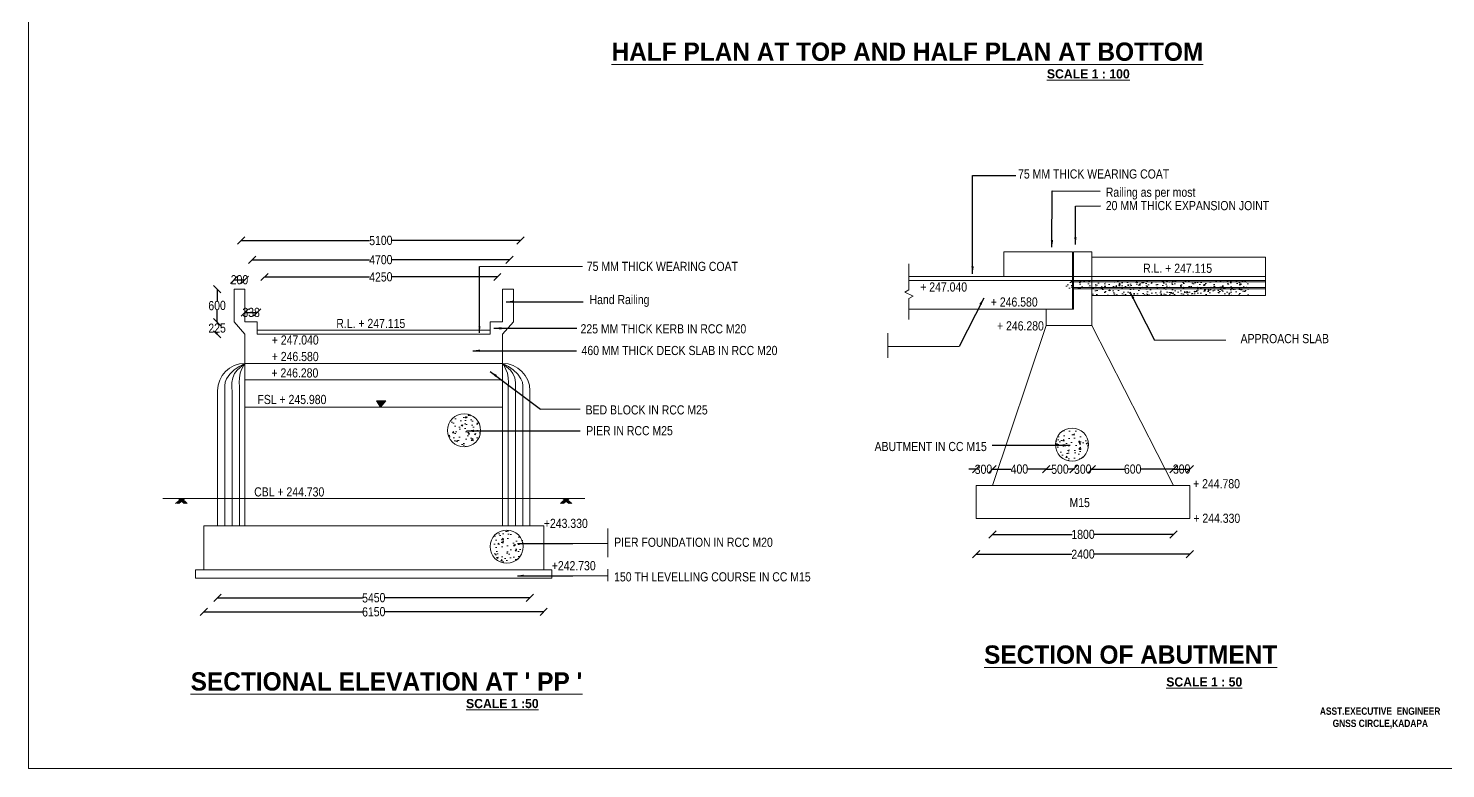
# Model space of a CAD drawing. Header units: millimetres. Extents: x 449716 to 511022, y -37103 to 8494.
# Drawn here: x 449716 to 488504, y -37103 to -16843 of the extents above; entities that cross this region are included whole.
import ezdxf
from ezdxf.enums import TextEntityAlignment as Align

# ---------------------------------------------------------------- set-up
doc = ezdxf.new("R2010")
doc.units = ezdxf.units.MM
doc.header["$LTSCALE"] = 300
doc.header["$MEASUREMENT"] = 0
doc.layers.add('DWG TEXT', color=3, linetype='Continuous', lineweight=25)
doc.layers.add('MAIN', color=7, linetype='Continuous')
doc.styles.add('ARIAL NARROW', font='ARIALN.TTF', dxfattribs={"height": 250})
doc.styles.add('CITYBLUEPR', font='cityb___.ttf')
doc.dimstyles.get("Standard").update_dxf_attribs({"dimtxt": 200, "dimasz": 200, "dimexe": 0.18, "dimexo": 0.0625, "dimgap": 0.09, "dimtad": 0, "dimdec": 0, "dimzin": 0, "dimdsep": 46, "dimtxsty": 'ARIAL NARROW', "dimcen": 0.0851, "dimdle": 0.1, "dimse1": 1, "dimse2": 1, "dimadec": 0, "dimazin": 0, "dimtfac": 1, "dimtdec": 0, "dimtofl": 0, "dimtmove": 0, "dimatfit": 3, "dimfxl": 1, "dimtolj": 1, "dimtzin": 0, "dimarcsym": 0})
doc.dimstyles.new('STANDARD$7', dxfattribs={"dimtxt": 2, "dimasz": 2, "dimexe": 1.25, "dimexo": 0.625, "dimtad": 1, "dimdec": 0, "dimlfac": 0.5, "dimdsep": 46, "dimtxsty": 'ARIAL NARROW', "dimcen": 2.5, "dimdle": 0.1, "dimse1": 1, "dimse2": 1, "dimadec": 0, "dimazin": 0, "dimtfac": 1, "dimtdec": 0, "dimtmove": 0, "dimatfit": 3, "dimfxl": 1, "dimtolj": 1, "dimtzin": 0, "dimarcsym": 0})

# ---------------------------------------------------------------- blocks, each defined once
blk = doc.blocks.new('_Oblique')
at = {"color": 0, "linetype": 'ByBlock', "lineweight": -2}
blk.add_line((-0.5, -0.5), (0.5, 0.5), dxfattribs=at)
blk = doc.blocks.new('*D48')
at = {"layer": 'Defpoints', "color": 0, "lineweight": 9, "transparency": 16777216}
for p in [(455344, -23980), (455644, -23724), (455644, -23980)]:
    blk.add_point(p, dxfattribs=at)
at = {"layer": 'MAIN', "color": 0, "lineweight": -2, "transparency": 16777216}
blk.add_line((455344, -23724), (455645, -23724), dxfattribs=at)
at = {"layer": 'MAIN', "color": 0, "lineweight": -2, "transparency": 16777216, "xscale": 200, "yscale": 200, "zscale": 200, "rotation": 180}
blk.add_blockref('_Oblique', (455344, -23724), dxfattribs=at)
at = {"layer": 'MAIN', "color": 0, "lineweight": -2, "transparency": 16777216, "xscale": 200, "yscale": 200, "zscale": 200}
blk.add_blockref('_Oblique', (455644, -23724), dxfattribs=at)
at = {"layer": 'MAIN', "color": 0, "lineweight": 9, "transparency": 16777216, "insert": (455494, -23724), "char_height": 250, "attachment_point": 5, "style": 'ARIAL NARROW'}
blk.add_mtext('\\A1;200', dxfattribs=at)
blk = doc.blocks.new('*D49')
at = {"layer": 'Defpoints', "color": 0, "lineweight": 9, "transparency": 16777216}
for p in [(455982, -24619), (455644, -24880), (455982, -24880)]:
    blk.add_point(p, dxfattribs=at)
at = {"layer": 'MAIN', "color": 0, "lineweight": -2, "transparency": 16777216}
blk.add_line((455644, -24619), (455982, -24619), dxfattribs=at)
at = {"layer": 'MAIN', "color": 0, "lineweight": -2, "transparency": 16777216, "xscale": 200, "yscale": 200, "zscale": 200, "rotation": 180}
blk.add_blockref('_Oblique', (455644, -24619), dxfattribs=at)
at = {"layer": 'MAIN', "color": 0, "lineweight": -2, "transparency": 16777216, "xscale": 200, "yscale": 200, "zscale": 200}
blk.add_blockref('_Oblique', (455982, -24619), dxfattribs=at)
at = {"layer": 'MAIN', "color": 0, "lineweight": 9, "transparency": 16777216, "insert": (455813, -24619), "char_height": 250, "attachment_point": 5, "style": 'ARIAL NARROW'}
blk.add_mtext('\\A1;338', dxfattribs=at)
blk = doc.blocks.new('*D50')
at = {"layer": 'Defpoints', "color": 0, "lineweight": 9, "transparency": 16777216}
for p in [(455344, -23980), (454881, -24880), (455344, -24880)]:
    blk.add_point(p, dxfattribs=at)
at = {"layer": 'MAIN', "color": 0, "lineweight": -2, "transparency": 16777216}
for p, q in [((454881, -23979), (454881, -24302)), ((454881, -24880), (454881, -24557))]:
    blk.add_line(p, q, dxfattribs=at)
at = {"layer": 'MAIN', "color": 0, "lineweight": -2, "transparency": 16777216, "xscale": 200, "yscale": 200, "zscale": 200}
for p, rotation in [((454881, -23980), 90), ((454881, -24880), 270)]:
    blk.add_blockref('_Oblique', p, dxfattribs=dict(at, rotation=rotation))
at = {"layer": 'MAIN', "color": 0, "lineweight": 9, "transparency": 16777216, "insert": (454881, -24430), "char_height": 250, "attachment_point": 5, "rotation": 1, "style": 'ARIAL NARROW'}
blk.add_mtext('\\A1;600', dxfattribs=at)
blk = doc.blocks.new('*D51')
at = {"layer": 'Defpoints', "color": 0, "lineweight": 9, "transparency": 16777216}
for p in [(455982, -24880), (454881, -25217), (455982, -25217)]:
    blk.add_point(p, dxfattribs=at)
at = {"layer": 'MAIN', "color": 0, "lineweight": -2, "transparency": 16777216}
for p, q in [((454881, -24879), (454881, -24921)), ((454881, -25217), (454881, -25176))]:
    blk.add_line(p, q, dxfattribs=at)
at = {"layer": 'MAIN', "color": 0, "lineweight": -2, "transparency": 16777216, "xscale": 200, "yscale": 200, "zscale": 200}
for p, rotation in [((454881, -24880), 90), ((454881, -25217), 270)]:
    blk.add_blockref('_Oblique', p, dxfattribs=dict(at, rotation=rotation))
at = {"layer": 'MAIN', "color": 0, "lineweight": 9, "transparency": 16777216, "insert": (454881, -25048), "char_height": 250, "attachment_point": 5, "rotation": 1, "style": 'ARIAL NARROW'}
blk.add_mtext('\\A1;225', dxfattribs=at)
blk = doc.blocks.new('*D36')
at = {"layer": 'Defpoints', "color": 0, "lineweight": 9, "transparency": 16777216}
for p in [(462551, -23648), (456176, -25879), (462551, -25879)]:
    blk.add_point(p, dxfattribs=at)
at = {"layer": 'MAIN', "color": 0, "lineweight": -2, "transparency": 16777216}
for p, q in [((456176, -23648), (459053, -23648)), ((462551, -23648), (459673, -23648))]:
    blk.add_line(p, q, dxfattribs=at)
at = {"layer": 'MAIN', "color": 0, "lineweight": -2, "transparency": 16777216, "xscale": 200, "yscale": 200, "zscale": 200, "rotation": 180}
blk.add_blockref('_Oblique', (456176, -23648), dxfattribs=at)
at = {"layer": 'MAIN', "color": 0, "lineweight": -2, "transparency": 16777216, "xscale": 200, "yscale": 200, "zscale": 200}
blk.add_blockref('_Oblique', (462551, -23648), dxfattribs=at)
at = {"layer": 'MAIN', "color": 0, "lineweight": 9, "transparency": 16777216, "insert": (459363, -23648), "char_height": 250, "attachment_point": 5, "rotation": 1, "style": 'ARIAL NARROW'}
blk.add_mtext('\\A1;4250', dxfattribs=at)
blk = doc.blocks.new('*D37')
at = {"layer": 'Defpoints', "color": 0, "lineweight": 9, "transparency": 16777216}
for p in [(462888, -23177), (455838, -25654), (462888, -25654)]:
    blk.add_point(p, dxfattribs=at)
at = {"layer": 'MAIN', "color": 0, "lineweight": -2, "transparency": 16777216}
for p, q in [((455838, -23177), (459053, -23177)), ((462888, -23177), (459673, -23177))]:
    blk.add_line(p, q, dxfattribs=at)
at = {"layer": 'MAIN', "color": 0, "lineweight": -2, "transparency": 16777216, "xscale": 200, "yscale": 200, "zscale": 200, "rotation": 180}
blk.add_blockref('_Oblique', (455838, -23177), dxfattribs=at)
at = {"layer": 'MAIN', "color": 0, "lineweight": -2, "transparency": 16777216, "xscale": 200, "yscale": 200, "zscale": 200}
blk.add_blockref('_Oblique', (462888, -23177), dxfattribs=at)
at = {"layer": 'MAIN', "color": 0, "lineweight": 9, "transparency": 16777216, "insert": (459363, -23177), "char_height": 250, "attachment_point": 5, "rotation": 1, "style": 'ARIAL NARROW'}
blk.add_mtext('\\A1;4700', dxfattribs=at)
blk = doc.blocks.new('*D38')
at = {"layer": 'Defpoints', "color": 0, "lineweight": 9, "transparency": 16777216}
for p in [(463188, -22648), (455538, -24754), (463188, -24754)]:
    blk.add_point(p, dxfattribs=at)
at = {"layer": 'MAIN', "color": 0, "lineweight": -2, "transparency": 16777216}
for p, q in [((455538, -22648), (459057, -22648)), ((463188, -22648), (459669, -22648))]:
    blk.add_line(p, q, dxfattribs=at)
at = {"layer": 'MAIN', "color": 0, "lineweight": -2, "transparency": 16777216, "xscale": 200, "yscale": 200, "zscale": 200, "rotation": 180}
blk.add_blockref('_Oblique', (455538, -22648), dxfattribs=at)
at = {"layer": 'MAIN', "color": 0, "lineweight": -2, "transparency": 16777216, "xscale": 200, "yscale": 200, "zscale": 200}
blk.add_blockref('_Oblique', (463188, -22648), dxfattribs=at)
at = {"layer": 'MAIN', "color": 0, "lineweight": 9, "transparency": 16777216, "insert": (459363, -22648), "char_height": 250, "attachment_point": 5, "rotation": 1, "style": 'ARIAL NARROW'}
blk.add_mtext('\\A1;5100', dxfattribs=at)
blk = doc.blocks.new('*D39')
at = {"layer": 'Defpoints', "color": 0, "lineweight": 9, "transparency": 16777216}
for p in [(454519, -31991), (463819, -31991), (463819, -32811)]:
    blk.add_point(p, dxfattribs=at)
at = {"layer": 'MAIN', "color": 0, "lineweight": -2, "transparency": 16777216}
for p, q in [((454519, -32811), (458863, -32811)), ((463820, -32811), (459476, -32811))]:
    blk.add_line(p, q, dxfattribs=at)
at = {"layer": 'MAIN', "color": 0, "lineweight": -2, "transparency": 16777216, "xscale": 200, "yscale": 200, "zscale": 200, "rotation": 180}
blk.add_blockref('_Oblique', (454519, -32811), dxfattribs=at)
at = {"layer": 'MAIN', "color": 0, "lineweight": -2, "transparency": 16777216, "xscale": 200, "yscale": 200, "zscale": 200}
blk.add_blockref('_Oblique', (463819, -32811), dxfattribs=at)
at = {"layer": 'MAIN', "color": 0, "lineweight": 9, "transparency": 16777216, "insert": (459169, -32811), "char_height": 250, "attachment_point": 5, "rotation": 1, "style": 'ARIAL NARROW'}
blk.add_mtext('\\A1;6150', dxfattribs=at)
blk = doc.blocks.new('*D40')
at = {"layer": 'Defpoints', "color": 0, "lineweight": 9, "transparency": 16777216}
for p in [(454894, -30746), (463444, -30746), (454894, -32428)]:
    blk.add_point(p, dxfattribs=at)
at = {"layer": 'MAIN', "color": 0, "lineweight": -2, "transparency": 16777216}
for p, q in [((454894, -32428), (458864, -32428)), ((463445, -32428), (459475, -32428))]:
    blk.add_line(p, q, dxfattribs=at)
at = {"layer": 'MAIN', "color": 0, "lineweight": -2, "transparency": 16777216, "xscale": 200, "yscale": 200, "zscale": 200, "rotation": 180}
blk.add_blockref('_Oblique', (454894, -32428), dxfattribs=at)
at = {"layer": 'MAIN', "color": 0, "lineweight": -2, "transparency": 16777216, "xscale": 200, "yscale": 200, "zscale": 200}
blk.add_blockref('_Oblique', (463444, -32428), dxfattribs=at)
at = {"layer": 'MAIN', "color": 0, "lineweight": 9, "transparency": 16777216, "insert": (459169, -32428), "char_height": 250, "attachment_point": 5, "rotation": 1, "style": 'ARIAL NARROW'}
blk.add_mtext('\\A1;5450', dxfattribs=at)
blk = doc.blocks.new('*D52')
at = {"layer": 'Defpoints', "color": 0, "lineweight": 9, "transparency": 16777216}
for p in [(475655, -30255), (481504, -30255), (481504, -31233)]:
    blk.add_point(p, dxfattribs=at)
at = {"layer": 'MAIN', "color": 0, "lineweight": -2, "transparency": 16777216}
for p, q in [((475655, -31233), (478272, -31233)), ((481504, -31233), (478887, -31233))]:
    blk.add_line(p, q, dxfattribs=at)
at = {"layer": 'MAIN', "color": 0, "lineweight": -2, "transparency": 16777216, "xscale": 200, "yscale": 200, "zscale": 200, "rotation": 180}
blk.add_blockref('_Oblique', (475655, -31233), dxfattribs=at)
at = {"layer": 'MAIN', "color": 0, "lineweight": -2, "transparency": 16777216, "xscale": 200, "yscale": 200, "zscale": 200}
blk.add_blockref('_Oblique', (481504, -31233), dxfattribs=at)
at = {"layer": 'MAIN', "color": 0, "lineweight": 9, "transparency": 16777216, "insert": (478580, -31233), "char_height": 250, "attachment_point": 5, "rotation": 1, "style": 'ARIAL NARROW'}
blk.add_mtext('\\A1;2400', dxfattribs=at)
blk = doc.blocks.new('*D53')
at = {"layer": 'Defpoints', "color": 0, "lineweight": 9, "transparency": 16777216}
for p in [(476105, -29355), (481054, -29355), (481054, -30694)]:
    blk.add_point(p, dxfattribs=at)
at = {"layer": 'MAIN', "color": 0, "lineweight": -2, "transparency": 16777216}
for p, q in [((476105, -30694), (478283, -30694)), ((481054, -30694), (478876, -30694))]:
    blk.add_line(p, q, dxfattribs=at)
at = {"layer": 'MAIN', "color": 0, "lineweight": -2, "transparency": 16777216, "xscale": 200, "yscale": 200, "zscale": 200, "rotation": 180}
blk.add_blockref('_Oblique', (476105, -30694), dxfattribs=at)
at = {"layer": 'MAIN', "color": 0, "lineweight": -2, "transparency": 16777216, "xscale": 200, "yscale": 200, "zscale": 200}
blk.add_blockref('_Oblique', (481054, -30694), dxfattribs=at)
at = {"layer": 'MAIN', "color": 0, "lineweight": 9, "transparency": 16777216, "insert": (478580, -30694), "char_height": 250, "attachment_point": 5, "rotation": 1, "style": 'ARIAL NARROW'}
blk.add_mtext('\\A1;1800', dxfattribs=at)
blk = doc.blocks.new('*D54')
at = {"layer": 'Defpoints', "color": 0, "lineweight": 9, "transparency": 16777216}
for p in [(476105, -28911), (475655, -29355), (476105, -29355)]:
    blk.add_point(p, dxfattribs=at)
at = {"layer": 'MAIN', "color": 0, "lineweight": -2, "transparency": 16777216}
for p, q in [((475655, -28911), (475455, -28911)), ((476105, -28911), (476305, -28911))]:
    blk.add_line(p, q, dxfattribs=at)
at = {"layer": 'MAIN', "color": 0, "lineweight": -2, "transparency": 16777216, "xscale": 200, "yscale": 200, "zscale": 200}
blk.add_blockref('_Oblique', (475655, -28911), dxfattribs=at)
at = {"layer": 'MAIN', "color": 0, "lineweight": -2, "transparency": 16777216, "xscale": 200, "yscale": 200, "zscale": 200, "rotation": 180}
blk.add_blockref('_Oblique', (476105, -28911), dxfattribs=at)
at = {"layer": 'MAIN', "color": 0, "lineweight": 9, "transparency": 16777216, "insert": (475855, -28911), "char_height": 250, "attachment_point": 5, "rotation": 1, "style": 'ARIAL NARROW'}
blk.add_mtext('\\A1;300', dxfattribs=at)
blk = doc.blocks.new('*D55')
at = {"layer": 'Defpoints', "color": 0, "lineweight": 9, "transparency": 16777216}
for p in [(477574, -24976), (477574, -28906), (476105, -29355)]:
    blk.add_point(p, dxfattribs=at)
at = {"layer": 'MAIN', "color": 0, "lineweight": -2, "transparency": 16777216}
for p, q in [((476105, -28906), (476609, -28906)), ((477574, -28906), (477070, -28906))]:
    blk.add_line(p, q, dxfattribs=at)
at = {"layer": 'MAIN', "color": 0, "lineweight": -2, "transparency": 16777216, "xscale": 200, "yscale": 200, "zscale": 200, "rotation": 180}
blk.add_blockref('_Oblique', (476105, -28906), dxfattribs=at)
at = {"layer": 'MAIN', "color": 0, "lineweight": -2, "transparency": 16777216, "xscale": 200, "yscale": 200, "zscale": 200}
blk.add_blockref('_Oblique', (477574, -28906), dxfattribs=at)
at = {"layer": 'MAIN', "color": 0, "lineweight": 9, "transparency": 16777216, "insert": (476839, -28906), "char_height": 250, "attachment_point": 5, "rotation": 1, "style": 'ARIAL NARROW'}
blk.add_mtext('\\A1;400', dxfattribs=at)
blk = doc.blocks.new('*D56')
at = {"layer": 'Defpoints', "color": 0, "lineweight": 9, "transparency": 16777216}
for p in [(478323, -24526), (477574, -24976), (478323, -28909)]:
    blk.add_point(p, dxfattribs=at)
at = {"layer": 'MAIN', "color": 0, "lineweight": -2, "transparency": 16777216}
for p, q in [((477574, -28909), (477722, -28909)), ((478323, -28909), (478175, -28909))]:
    blk.add_line(p, q, dxfattribs=at)
at = {"layer": 'MAIN', "color": 0, "lineweight": -2, "transparency": 16777216, "xscale": 200, "yscale": 200, "zscale": 200, "rotation": 180}
blk.add_blockref('_Oblique', (477574, -28909), dxfattribs=at)
at = {"layer": 'MAIN', "color": 0, "lineweight": -2, "transparency": 16777216, "xscale": 200, "yscale": 200, "zscale": 200}
blk.add_blockref('_Oblique', (478323, -28909), dxfattribs=at)
at = {"layer": 'MAIN', "color": 0, "lineweight": 9, "transparency": 16777216, "insert": (477948, -28909), "char_height": 250, "attachment_point": 5, "rotation": 1, "style": 'ARIAL NARROW'}
blk.add_mtext('\\A1;500', dxfattribs=at)
blk = doc.blocks.new('*D57')
at = {"layer": 'Defpoints', "color": 0, "lineweight": 9, "transparency": 16777216}
for p in [(478323, -24526), (478824, -24976), (478824, -28909)]:
    blk.add_point(p, dxfattribs=at)
at = {"layer": 'MAIN', "color": 0, "lineweight": -2, "transparency": 16777216}
for p, q in [((478323, -28909), (478347, -28909)), ((478824, -28909), (478800, -28909))]:
    blk.add_line(p, q, dxfattribs=at)
at = {"layer": 'MAIN', "color": 0, "lineweight": -2, "transparency": 16777216, "xscale": 200, "yscale": 200, "zscale": 200, "rotation": 180}
blk.add_blockref('_Oblique', (478323, -28909), dxfattribs=at)
at = {"layer": 'MAIN', "color": 0, "lineweight": -2, "transparency": 16777216, "xscale": 200, "yscale": 200, "zscale": 200}
blk.add_blockref('_Oblique', (478824, -28909), dxfattribs=at)
at = {"layer": 'MAIN', "color": 0, "lineweight": 9, "transparency": 16777216, "insert": (478573, -28909), "char_height": 250, "attachment_point": 5, "rotation": 1, "style": 'ARIAL NARROW'}
blk.add_mtext('\\A1;300', dxfattribs=at)
blk = doc.blocks.new('*D58')
at = {"layer": 'Defpoints', "color": 0, "lineweight": 9, "transparency": 16777216}
for p in [(478823, -24976), (481054, -28906), (481054, -29355)]:
    blk.add_point(p, dxfattribs=at)
at = {"layer": 'MAIN', "color": 0, "lineweight": -2, "transparency": 16777216}
for p, q in [((478823, -28906), (479712, -28906)), ((481054, -28906), (480166, -28906))]:
    blk.add_line(p, q, dxfattribs=at)
at = {"layer": 'MAIN', "color": 0, "lineweight": -2, "transparency": 16777216, "xscale": 200, "yscale": 200, "zscale": 200, "rotation": 180}
blk.add_blockref('_Oblique', (478823, -28906), dxfattribs=at)
at = {"layer": 'MAIN', "color": 0, "lineweight": -2, "transparency": 16777216, "xscale": 200, "yscale": 200, "zscale": 200}
blk.add_blockref('_Oblique', (481054, -28906), dxfattribs=at)
at = {"layer": 'MAIN', "color": 0, "lineweight": 9, "transparency": 16777216, "insert": (479939, -28906), "char_height": 250, "attachment_point": 5, "rotation": 1, "style": 'ARIAL NARROW'}
blk.add_mtext('\\A1;600', dxfattribs=at)
blk = doc.blocks.new('*D59')
at = {"layer": 'Defpoints', "color": 0, "lineweight": 9, "transparency": 16777216}
for p in [(481504, -28905), (481054, -29355), (481504, -29355)]:
    blk.add_point(p, dxfattribs=at)
at = {"layer": 'MAIN', "color": 0, "lineweight": -2, "transparency": 16777216}
blk.add_line((481054, -28905), (481504, -28905), dxfattribs=at)
at = {"layer": 'MAIN', "color": 0, "lineweight": -2, "transparency": 16777216, "xscale": 200, "yscale": 200, "zscale": 200, "rotation": 180}
blk.add_blockref('_Oblique', (481054, -28905), dxfattribs=at)
at = {"layer": 'MAIN', "color": 0, "lineweight": -2, "transparency": 16777216, "xscale": 200, "yscale": 200, "zscale": 200}
blk.add_blockref('_Oblique', (481504, -28905), dxfattribs=at)
at = {"layer": 'MAIN', "color": 0, "lineweight": 9, "transparency": 16777216, "insert": (481279, -28905), "char_height": 250, "attachment_point": 5, "rotation": 1, "style": 'ARIAL NARROW'}
blk.add_mtext('\\A1;300', dxfattribs=at)

msp = doc.modelspace()

# ---------------------------------------------------------------- hatches: boundary and pattern name
at = {"layer": 'MAIN', "lineweight": 9}
h = msp.add_hatch(dxfattribs=at)
h.set_pattern_fill('AR-CONC', color=0, scale=45, style=0)
h.set_pattern_definition([(130, (1340300.89, 4781.1), (-322.76708, -28.23846), [33.75, -371.25]), (185, (1340300.9, 4781.1), (62.4381, 338.48646), [27, -297]), (79.5486, (1340274, 4778.76), (-260.32922, 310.24779), [28.68309, -315.51395]), (133.8158, (1340300.9, 4871.1), (-480.25847, -74.48356), [50.625, -556.875]), (83.3644, (1340260.86, 4864.9), (-420.59822, 438.35304), [43.02463, -473.27085]), (188.8158, (1340300.9, 4871.1), (-420.59788, 438.35337), [40.5, -445.5]), (159, (1340255.89, 4848.6), (-268.60817, -181.1785), [33.75, -371.25]), (214, (1340255.9, 4848.6), (-109.4919, 326.31752), [27, -297]), (108.5486, (1340233.5, 4833.5), (-378.10018, 145.13872), [28.68309, -315.51395]), (142.5, (1340300.89, 4781.11), (-5.471935, 149.802234), [0, -293.4, 0, -301.5, 0, -298.125]), (172.5, (1340300.89, 4781.11), (-118.381292, 177.48527), [0, -171.9, 0, -286.65, 0, -113.625]), (212.5, (1340401.24, 4781.11), (-240.220096, -10.149692), [0, -112.5, 0, -351, 0, -465.75]), (222.5, (1340446.24, 4781.1), (-262.433776, 45.04724), [0, -146.25, 0, -233.1, 0, -330.75])])
h.paths.add_polyline_path([(478073.1, -23746.3), (483173.1, -23746.3), (483173.1, -24158.8), (478823.1, -24158.8), (478823.1, -23971.3), (478073.1, -23971.3)])
msp.add_hatch(color=0, dxfattribs=at).paths.add_polyline_path([(459355.8, -27212), (459241.5, -27034), (459495.8, -27034)])
h = msp.add_hatch(dxfattribs=at)
h.set_pattern_fill('AR-CONC', color=0, scale=60, style=0)
h.set_pattern_definition([(50, (-638357.13, -181248.1), (430.35611, -37.65128), [45, -495]), (355, (-638357.13, -181248.1), (-83.2508, 451.31528), [36, -396]), (100.4514, (-638321.27, -181251.23), (347.10563, 413.66373), [38.24411, -420.68527]), (46.1842, (-638357.13, -181128.1), (640.34463, -99.3114), [67.5, -742.5]), (96.6356, (-638303.77, -181136.4), (560.79762, 584.47072), [57.36617, -631.0278]), (351.1842, (-638357.1, -181128.1), (560.79717, 584.47116), [54, -594]), (21, (-638297.13, -181158.1), (358.14423, -241.57133), [45, -495]), (326, (-638297.13, -181158.1), (145.9892, 435.09003), [36, -396]), (71.4514, (-638267.3, -181178.23), (504.13358, 193.5183), [38.24411, -420.68527]), (37.5, (-638357.13, -181248.1), (7.295913, 199.736312), [0, -391.2, 0, -402, 0, -397.5]), (7.5, (-638357.13, -181248.1), (157.841722, 236.647027), [0, -229.2, 0, -382.2, 0, -151.5]), (327.5, (-638490.93, -181248.1), (320.293462, -13.532923), [0, -150, 0, -468, 0, -621]), (317.5, (-638550.93, -181248.1), (349.9117, 60.06299), [0, -195, 0, -310.8, 0, -441])])
h.paths.add_polyline_path([(461200.6, -27840.9, 1), (462107.7, -27840.9, 1)])
h = msp.add_hatch(dxfattribs=at)
h.set_pattern_fill('AR-CONC', color=0, scale=60, style=0)
h.set_pattern_definition([(50, (-648783.53, -181315.8), (430.35611, -37.65128), [45, -495]), (355, (-648783.53, -181315.8), (-83.2508, 451.31528), [36, -396]), (100.4514, (-648747.67, -181318.94), (347.10563, 413.66373), [38.24411, -420.68527]), (46.1842, (-648783.53, -181195.8), (640.34463, -99.3114), [67.5, -742.5]), (96.6356, (-648730.17, -181204.1), (560.79762, 584.47072), [57.36617, -631.0278]), (351.1842, (-648783.5, -181195.8), (560.79717, 584.47116), [54, -594]), (21, (-648723.53, -181225.8), (358.14423, -241.57133), [45, -495]), (326, (-648723.53, -181225.8), (145.9892, 435.09003), [36, -396]), (71.4514, (-648693.7, -181245.94), (504.13358, 193.5183), [38.24411, -420.68527]), (37.5, (-648783.53, -181315.8), (7.295913, 199.736312), [0, -391.2, 0, -402, 0, -397.5]), (7.5, (-648783.53, -181315.8), (157.841722, 236.647027), [0, -229.2, 0, -382.2, 0, -151.5]), (327.5, (-648917.33, -181315.8), (320.293462, -13.532923), [0, -150, 0, -468, 0, -621]), (317.5, (-648977.33, -181315.8), (349.9117, 60.06299), [0, -195, 0, -310.8, 0, -441])])
h.paths.add_polyline_path([(477832.7, -28235.5, 1), (478739.9, -28235.5, 1)])
h = msp.add_hatch(dxfattribs=at)
h.set_pattern_fill('AR-CONC', color=0, scale=60, style=0)
h.set_pattern_definition([(50, (-639604.87, -182306.88), (430.35611, -37.65128), [45, -495]), (355, (-639604.87, -182306.9), (-83.2508, 451.31528), [36, -396]), (100.4514, (-639569, -182310), (347.10563, 413.66373), [38.24411, -420.68527]), (46.1842, (-639604.9, -182186.9), (640.34463, -99.3114), [67.5, -742.5]), (96.6356, (-639551.5, -182195.16), (560.79762, 584.47072), [57.36617, -631.0278]), (351.1842, (-639604.9, -182186.9), (560.79717, 584.47116), [54, -594]), (21, (-639544.87, -182216.88), (358.14423, -241.57133), [45, -495]), (326, (-639544.87, -182216.9), (145.9892, 435.09003), [36, -396]), (71.4514, (-639515.03, -182237), (504.13358, 193.5183), [38.24411, -420.68527]), (37.5, (-639604.87, -182306.88), (7.295913, 199.736312), [0, -391.2, 0, -402, 0, -397.5]), (7.5, (-639604.87, -182306.88), (157.841722, 236.647027), [0, -229.2, 0, -382.2, 0, -151.5]), (327.5, (-639738.67, -182306.88), (320.293462, -13.532923), [0, -150, 0, -468, 0, -621]), (317.5, (-639798.67, -182306.88), (349.9117, 60.06299), [0, -195, 0, -310.8, 0, -441])])
h.paths.add_polyline_path([(462367.9, -31023.6, 1), (463275.1, -31023.6, 1)])

# ---------------------------------------------------------------- linework, layer by layer
at = {"layer": 'MAIN', "color": 0, "lineweight": 9}
for p, q in [((449716, 8493.5), (449716, -37103)), ((478323.1, -23633.8), (478323.1, -22958.8)), ((478323.1, -22958.8), (478823.1, -22958.8)), ((478823.1, -23633.8), (478823.1, -22958.8)), ((478823.1, -23633.8), (478823.1, -23108.8)), ((478823.1, -23108.8), (483573.1, -23108.8)), ((478823.7, -23108.8), (483573.1, -23108.8)), ((483573.1, -23108.8), (483573.1, -24158.8)), ((462066.9, -23360.1), (464879.9, -23360.1)), ((473815.6, -24002.1), (473815.6, -23285)), ((473823.1, -23633.8), (474573.1, -23633.8)), ((478323.1, -23633.8), (474573.1, -23633.8)), ((478293.1, -24526.3), (478293.1, -23633.8)), ((478323.1, -24526.3), (478323.1, -23633.8)), ((478323.1, -23633.8), (483573.1, -23633.8)), ((478823.1, -24976.3), (478823.1, -23633.8)), ((478823.1, -24976.3), (478823.1, -23633.8)), ((455644.5, -23979.5), (455344.5, -23979.5)), ((455344.5, -23979.5), (455344.5, -24879.5)), ((455644.5, -24879.5), (455644.5, -23979.5)), ((462694.5, -23979.5), (462994.5, -23979.5)), ((462694.5, -24879.5), (462694.5, -23979.5)), ((462994.5, -23979.5), (462994.5, -24879.5)), ((473701.8, -24060.1), (473815.6, -24002.1)), ((473823.1, -23746.3), (474573.1, -23746.3)), ((478323.1, -23746.3), (474573.1, -23746.3)), ((478323.1, -23746.3), (483573.1, -23746.3)), ((478323.1, -23783.8), (483573.1, -23783.8)), ((478323.1, -23933.8), (483573.1, -23933.8)), ((478323.1, -23971.3), (483573.1, -23971.3)), ((473929.4, -24176), (473701.8, -24060.1)), ((473929.4, -24176.2), (473815.6, -24234.1)), ((473815.6, -24234.1), (473815.6, -24812.6)), ((478823.1, -24158.8), (483423.1, -24158.8)), ((477573.1, -24526.3), (473823.1, -24526.3)), ((477573.1, -24976.3), (477573.1, -24526.3)), ((478323.1, -24526.3), (477573.1, -24526.3)), ((455644.5, -25217), (455344.5, -24879.5)), ((455982, -24879.5), (455644.5, -24879.5)), ((455982, -25217), (455982, -24879.5)), ((455982, -25104.5), (462357, -25104.5)), ((462357, -24879.5), (462694.5, -24879.5)), ((462357, -25217), (462357, -24879.5)), ((462694.5, -25217), (462994.5, -24879.5)), ((473239.4, -25864.5), (473239.4, -25184)), ((476105.2, -29355.3), (477573.7, -24976.3)), ((478823.1, -24976.3), (477573.1, -24976.3)), ((481054.2, -29355.3), (478823.7, -24976.3)), ((455644.5, -26012), (455644.5, -25217)), ((455982, -25217), (462357, -25217)), ((462694.5, -26012), (462694.5, -25217)), ((475191.4, -25553), (473239.4, -25553)), ((480535.1, -25380.1), (482487.1, -25380.1)), ((455982, -26012), (455644.5, -26012)), ((455644.5, -30462), (455644.5, -26012)), ((455644.5, -26012), (462694.5, -26012)), ((455982, -26012), (462357, -26012)), ((462357, -26012), (462694.5, -26012)), ((462694.5, -30462), (462694.5, -26012)), ((454894.5, -30462), (454894.5, -26762)), ((455094.5, -30462), (455094.5, -26762)), ((455294.5, -30462), (455294.5, -26762)), ((455494.5, -30462), (455494.5, -26762)), ((455982, -26462), (455644.5, -26462)), ((455644.5, -26462), (462694.5, -26462)), ((455982, -26462), (462357, -26462)), ((462357, -26462), (462694.5, -26462)), ((462844.5, -30462), (462844.5, -26762)), ((463044.5, -30462), (463044.5, -26762)), ((463244.5, -30462), (463244.5, -26762)), ((463444.5, -30462), (463444.5, -26762)), ((463444.5, -30462), (463444.5, -26762)), ((459241.5, -27034), (459495.8, -27034)), ((459355.8, -27212), (459241.5, -27034)), ((459495.8, -27034), (459355.8, -27212)), ((455644.5, -27212), (462694.5, -27212)), ((463730, -27266.8), (464818, -27266.8)), ((476105.2, -29355.3), (475655.2, -29355.3)), ((475655.2, -29355.3), (475655.2, -30255.3)), ((476105.2, -29355.3), (481054.2, -29355.3)), ((481504.2, -29355.3), (481054.2, -29355.3)), ((481504.2, -29355.3), (481054.2, -29355.3)), ((481504.2, -30255.3), (481504.2, -29355.3)), ((455644.5, -29712), (453394.5, -29712)), ((453912.6, -29712), (453747.3, -29844.1)), ((453941.5, -29712), (453776.3, -29844.1)), ((453941.5, -29712), (453776.3, -29844.1)), ((453970.5, -29712), (453805.3, -29844.1)), ((453970.5, -29712), (453805.3, -29844.1)), ((453823.9, -29711.8), (453978.3, -29848.6)), ((453999.5, -29712), (453834.2, -29844.1)), ((453854.6, -29713.5), (454005.4, -29847.1)), ((453881.7, -29712), (454035.9, -29848.6)), ((453912.6, -29712), (454063.3, -29845.6)), ((455644.5, -29712), (462694.5, -29712)), ((462694.5, -29712), (464944.5, -29712)), ((464426.4, -29712), (464275.6, -29845.6)), ((464457.3, -29712), (464303.1, -29848.6)), ((464484.4, -29713.5), (464333.6, -29847.1)), ((464339.5, -29712), (464504.8, -29844.1)), ((464515.1, -29711.8), (464360.6, -29848.6)), ((464368.5, -29712), (464533.7, -29844.1)), ((464368.5, -29712), (464533.7, -29844.1)), ((464397.4, -29712), (464562.7, -29844.1)), ((464397.4, -29712), (464562.7, -29844.1)), ((464426.4, -29712), (464591.7, -29844.1)), ((455644.5, -30462), (454519.5, -30462)), ((455644.5, -30462), (454519.5, -30462)), ((454894.5, -30462), (454519.5, -30462)), ((454519.5, -30462), (454519.5, -31662)), ((455271.9, -30462), (454821.9, -30462)), ((455644.5, -30462), (463067.1, -30462)), ((463067.1, -30462), (463817.1, -30462)), ((463067.1, -30462), (463517.1, -30462)), ((463067.1, -30462), (463517.1, -30462)), ((463444.5, -30462), (463819.5, -30462)), ((463819.5, -30462), (463819.5, -31662)), ((465579, -31316.3), (465579, -30529.8)), ((475655.2, -30255.3), (481504.2, -30255.3)), ((475655.2, -30255.3), (481504.2, -30255.3)), ((464620.6, -30943.5), (465579, -30943.5)), ((454294.5, -31662), (454294.5, -31887)), ((454519.5, -31662), (454294.5, -31662)), ((454294.5, -31662), (454294.5, -31887)), ((454519.5, -31662), (463819.5, -31662)), ((463819.5, -31662), (464044.5, -31662)), ((464044.5, -31662), (464044.5, -31887)), ((465579, -31973.9), (465579, -31643.5)), ((454294.5, -31887), (464044.5, -31887)), ((464620.6, -31823), (465579, -31823)), ((449716, -37103), (511022, -37103))]:
    msp.add_line(p, q, dxfattribs=at)
msp.add_lwpolyline([(478293.1, -22958.8), (476415.5, -22958.8), (476415.5, -23633.8), (478293.1, -23633.8)], close=True, dxfattribs=at)
at = {"layer": 'MAIN', "color": 0, "lineweight": 9, "const_width": 9.37, "flags": 128}
for points in [[(478724.6, -23794.3, 1), (478734, -23794.3, 1)], [(478724.6, -23923, 1), (478734, -23923, 1)], [(478808.6, -23794.3, 1), (478817.9, -23794.3, 1)], [(478808.6, -23923, 1), (478817.9, -23923, 1)], [(479183.6, -23794.3, 1), (479192.9, -23794.3, 1)], [(479183.6, -23923, 1), (479192.9, -23923, 1)], [(479433.5, -23794.3, 1), (479442.9, -23794.3, 1)], [(479433.5, -23923, 1), (479442.9, -23923, 1)], [(479808.5, -23794.3, 1), (479817.9, -23794.3, 1)], [(479808.5, -23923, 1), (479817.9, -23923, 1)], [(480200.5, -23794.3, 1), (480209.8, -23794.3, 1)], [(480200.5, -23923, 1), (480209.8, -23923, 1)], [(480575.5, -23794.3, 1), (480584.8, -23794.3, 1)], [(480575.5, -23923, 1), (480584.8, -23923, 1)], [(480944.1, -23794.3, 1), (480953.4, -23794.3, 1)], [(480944.1, -23923, 1), (480953.4, -23923, 1)], [(481319.1, -23794.3, 1), (481328.4, -23794.3, 1)], [(481319.1, -23923, 1), (481328.4, -23923, 1)], [(481702.8, -23794.3, 1), (481712.2, -23794.3, 1)], [(481702.8, -23923, 1), (481712.2, -23923, 1)], [(482077.8, -23794.3, 1), (482087.2, -23794.3, 1)], [(482077.8, -23923, 1), (482087.2, -23923, 1)], [(482428.9, -23794.3, 1), (482438.3, -23794.3, 1)], [(482428.9, -23923, 1), (482438.3, -23923, 1)], [(483053.9, -23794.3, 1), (483063.3, -23794.3, 1)], [(483053.9, -23923, 1), (483063.3, -23923, 1)]]:
    msp.add_lwpolyline(points, format="xyb", close=True, dxfattribs=at)
at = {"layer": 'MAIN', "color": 0, "lineweight": 9}
for points in [[(483573.1, -24158.8), (478823.1, -24158.8)], [(455644.5, -26012), (455482.6, -26101.4), (455352.4, -26189.7), (455226.7, -26305.9), (455143, -26431.4), (455101.1, -26529), (455091.8, -26622), (455091.8, -26762)], [(455644.5, -26012), (455428.1, -26193.3), (455360.3, -26290.2), (455311.8, -26403.2), (455289.2, -26535.5), (455289.2, -26687.3), (455294.5, -26762)], [(455494.5, -26762), (455490.4, -26644.4), (455486.6, -26533.4), (455493.3, -26407.8), (455510.4, -26276.8), (455552, -26178.7), (455592.9, -26096.3), (455613, -26058), (455644.5, -26012)], [(462694.5, -26012), (462856.4, -26101.4), (462986.6, -26189.7), (463112.2, -26305.9), (463196, -26431.4), (463237.8, -26529), (463247.1, -26622), (463247.1, -26762)], [(462694.5, -26012), (462910.9, -26193.3), (462978.7, -26290.2), (463027.2, -26403.2), (463049.8, -26535.5), (463049.8, -26687.3), (463044.5, -26762)], [(462844.5, -26762), (462848.5, -26644.4), (462852.3, -26533.4), (462845.7, -26407.8), (462828.6, -26276.8), (462786.9, -26178.7), (462746.1, -26096.3), (462726, -26058), (462694.5, -26012)]]:
    msp.add_lwpolyline(points, dxfattribs=at)
for centre in [(461640.5, -27844.6), (478278.9, -28235.3), (462807.8, -31027.3)]:
    msp.add_circle(centre, 453.6, dxfattribs=at)
for centre, start, end in [((455644.5, -26762), 90, 180), ((462694.5, -26762), 0, 90)]:
    msp.add_arc(centre, 750, start, end, dxfattribs=at)

# ---------------------------------------------------------------- texts
at = {"color": 0, "linetype": 'ByBlock', "lineweight": 9, "insert": (478210, -29694.5), "char_height": 250, "width": 511.5, "attachment_point": 1, "style": 'ARIAL NARROW'}
msp.add_mtext('M15', dxfattribs=at)
at = {"layer": 'DWG TEXT', "color": 0, "linetype": 'ByBlock', "insert": (482825.4, -35095.5), "char_height": 200, "width": 7769.705, "attachment_point": 1}
msp.add_mtext('\\pi3884.85232;{\\fArial Narrow|b1|i0|c0|p34;\\P\\pi2237.03513;ASST.EXECUTIVE  ENGINEER\\P\\pi2586.353;GNSS CIRCLE,KADAPA}', dxfattribs=at)
at = {"layer": 'MAIN', "color": 0, "lineweight": 9, "style": 'CITYBLUEPR'}
for s, height, p in [('%%uHALF PLAN AT TOP AND HALF PLAN AT BOTTOM', 500, (473773.6, -17731.5)), ('%%uSCALE 1 : 100', 250, (478724.6, -18213.5)), ('%%USECTION OF ABUTMENT', 500, (479884, -34230.5)), ("%%uSECTIONAL ELEVATION AT ' PP '", 500, (459517.8, -34965.2)), ('%%USCALE 1 : 50', 250, (481897.8, -34853.9)), ('%%USCALE 1 :50', 250, (462688.2, -35446.2))]:
    msp.add_text(s, height=height, dxfattribs=at).set_placement(p, align=Align.CENTER)
at = {"layer": 'MAIN', "color": 0, "lineweight": 9, "style": 'ARIAL NARROW'}
for s, p in [('75 MM THICK WEARING COAT', (476802, -20952.7)), ('Railing as per most', (479203.9, -21452.3)), ('75 MM THICK WEARING COAT', (464999.7, -23483)), ('R.L. + 247.115', (480225, -23534)), ('+ 247.040', (474125.7, -24045.6)), ('+ 246.580', (476056.5, -24457.8)), ('R.L. + 247.115', (458144.4, -25043.8)), ('+ 246.280', (476226.3, -25110.1)), ('+ 247.040', (456379.2, -25495.6)), ('+ 246.580', (456378.1, -25948.9)), ('+ 246.280', (456369.7, -26397.7)), ('FSL + 245.980', (455985.9, -27125.1)), ('CBL + 244.730', (455896.6, -29653.2)), ('+ 244.780', (481592.7, -29430.8)), ('+ 244.330', (481600.1, -30374.8)), ('+243.330', (463824, -30515.6)), ('+242.730', (464040.6, -31674))]:
    msp.add_text(s, height=250, dxfattribs=at).set_placement(p)
at = {"layer": 'MAIN', "color": 0, "lineweight": 9, "char_height": 250, "attachment_point": 4, "style": 'ARIAL NARROW'}
for s, insert in [('20 MM THICK EXPANSION JOINT', (479202.9, -21695.4)), ('Hand Railing', (465075, -24303.2)), ('225 MM THICK KERB IN RCC M20', (464828.5, -25068.1)), ('APPROACH SLAB', (482892.6, -25335.8)), ('460 MM THICK DECK SLAB IN RCC M20', (464855.5, -25661.1)), ('BED BLOCK IN RCC M25', (464966.4, -27285.9)), ('PIER IN RCC M25', (464983, -27854.9)), ('ABUTMENT IN CC M15', (472875.3, -28288.5)), ('PIER FOUNDATION IN RCC M20', (465747.3, -30909.2)), (' \\P150 TH LEVELLING COURSE IN CC M15', (465747.3, -31646.7))]:
    msp.add_mtext(s, dxfattribs=dict(at, insert=insert))

# ---------------------------------------------------------------- dimensions: what is measured, and where the dimension line sits
at = {"layer": 'MAIN', "color": 0, "lineweight": 9}
for base, p1, p2, text, picture, middle in [((463188.2, -22647.7), (455538.2, -24753.8), (463188.2, -24753.8), '5100', '*D38', (459363.2, -22647.7)), ((462888.2, -23176.9), (455838.2, -25653.8), (462888.2, -25653.8), '4700', '*D37', (459363.2, -23176.9)), ((462550.7, -23648.3), (456175.7, -25878.8), (462550.7, -25878.8), '4250', '*D36', (459363.2, -23648.3)), ((478323.1, -28909.1), (477573.7, -24976.3), (478323.1, -24526.3), '500', '*D56', (477948.4, -28909.1)), ((478823.7, -28908.7), (478323.1, -24526.3), (478823.7, -24976.3), '300', '*D57', (478573.4, -28908.7)), ((477573.7, -28906.5), (476105.2, -29355.3), (477573.7, -24976.3), '400', '*D55', (476839.5, -28906.5)), ((481054.2, -28905.8), (478823.1, -24976.3), (481054.2, -29355.3), '600', '*D58', (479938.7, -28905.8)), ((481054.2, -30694.4), (476105.2, -29355.3), (481054.2, -29355.3), '1800', '*D53', (478579.7, -30694.4)), ((481504.2, -31232.7), (475655.2, -30255.3), (481504.2, -30255.3), '2400', '*D52', (478579.7, -31232.7)), ((454894.5, -32428.3), (463444.5, -30746.5), (454894.5, -30746.5), '5450', '*D40', (459169.5, -32428.3)), ((463819.5, -32810.9), (454519.5, -31991.4), (463819.5, -31991.4), '6150', '*D39', (459169.5, -32810.9))]:
    dim = msp.add_linear_dim(base=base, p1=p1, p2=p2, text=text, dimstyle='Standard', override={"dimtxt": 250, "dimblk1": 'Oblique', "dimblk2": 'Oblique', "dimsah": 1}, dxfattribs=at)
    dim.commit()
    dim.dimension.update_dxf_attribs({"geometry": picture, "text_midpoint": middle, "text_rotation": 1})
dim = msp.add_linear_dim(base=(455644.5, -23724.4), p1=(455344.5, -23979.5), p2=(455644.5, -23979.5), text='200', dimstyle='Standard', override={"dimtxt": 250, "dimblk1": 'Oblique', "dimblk2": 'Oblique', "dimsah": 1}, dxfattribs=at)
dim.commit()
dim.dimension.update_dxf_attribs({"geometry": '*D48', "text_midpoint": (455494.5, -23724.4), "dimtype": 160})
dim = msp.add_linear_dim(base=(454880.6, -24879.5), p1=(455344.5, -23979.5), p2=(455344.5, -24879.5), angle=90, text='600', dimstyle='Standard', override={"dimtxt": 250, "dimblk1": 'Oblique', "dimblk2": 'Oblique', "dimsah": 1}, dxfattribs=at)
dim.commit()
dim.dimension.update_dxf_attribs({"geometry": '*D50', "text_midpoint": (454880.6, -24429.5), "text_rotation": 1})
dim = msp.add_linear_dim(base=(454880.6, -25217), p1=(455982, -24879.5), p2=(455982, -25217), angle=90, text='225', dimstyle='Standard', override={"dimtxt": 250, "dimblk1": 'Oblique', "dimblk2": 'Oblique', "dimsah": 1}, dxfattribs=at)
dim.commit()
dim.dimension.update_dxf_attribs({"geometry": '*D51', "text_midpoint": (454880.6, -25048.3), "dimtype": 160, "text_rotation": 1})
dim = msp.add_linear_dim(base=(455981.986583, -24618.7258344), p1=(455644.486583, -24879.5052936), p2=(455981.986583, -24879.5052936), dimstyle='Standard', override={"dimtxt": 250, "dimblk1": 'Oblique', "dimblk2": 'Oblique', "dimsah": 1}, dxfattribs=at)
dim.commit()
dim.dimension.update_dxf_attribs({"geometry": '*D49', "text_midpoint": (455813.236583, -24618.7258344), "dimtype": 160})
for base, p1, p2, picture, middle in [((476105.2, -28910.9), (475655.2, -29355.3), (476105.2, -29355.3), '*D54', (475855.2, -28910.9)), ((481504.2, -28905.1), (481054.2, -29355.3), (481504.2, -29355.3), '*D59', (481279.2, -28905.1))]:
    dim = msp.add_linear_dim(base=base, p1=p1, p2=p2, text='300', dimstyle='Standard', override={"dimtxt": 250, "dimblk1": 'Oblique', "dimblk2": 'Oblique', "dimsah": 1}, dxfattribs=at)
    dim.commit()
    dim.dimension.update_dxf_attribs({"geometry": picture, "text_midpoint": middle, "dimtype": 160, "text_rotation": 1})

# ---------------------------------------------------------------- leaders
for points, override in [([(475556.3, -23557.6), (475558.5, -20872.9), (476741.9, -20874)], {"dimtxt": 200, "dimasz": 200, "dimexe": 0.18, "dimexo": 0.0625, "dimgap": 0.09, "dimtad": 0, "dimtoh": 1, "dimlfac": 1, "dimzin": 0, "dimcen": 0.09, "dimtdec": 4, "dimtofl": 0}), ([(477730, -22835.8), (477734.9, -21293.6), (479053.6, -21298.7)], {"dimtxt": 200, "dimasz": 200, "dimexe": 0.18, "dimexo": 0.0625, "dimgap": 0.09, "dimtad": 0, "dimtoh": 1, "dimlfac": 1, "dimzin": 0, "dimcen": 0.09, "dimtdec": 4, "dimtofl": 0}), ([(478371.6, -22762.3), (478375, -21706.9), (479055.1, -21704.4)], {"dimtxt": 200, "dimasz": 200, "dimexe": 0.18, "dimexo": 0.0625, "dimgap": 0.09, "dimtad": 0, "dimtoh": 1, "dimlfac": 1, "dimzin": 0, "dimcen": 0.09, "dimtdec": 4, "dimtofl": 0}), ([(462062.8, -25172.1), (462066.9, -23360.1)], {"dimtxt": 200, "dimasz": 175, "dimexe": 0.18, "dimexo": 0.0625, "dimgap": 0.09, "dimtad": 0, "dimtoh": 1, "dimlfac": 1, "dimzin": 0, "dimcen": 0.09, "dimtdec": 4, "dimtofl": 0}), ([(462792.7, -24326), (464900.4, -24326)], {"dimtxt": 200, "dimasz": 200, "dimexe": 0.18, "dimexo": 0.0625, "dimgap": 0.09, "dimtad": 0, "dimtoh": 1, "dimlfac": 1, "dimzin": 0, "dimcen": 0.09, "dimtdec": 4, "dimtofl": 0}), ([(475862, -24224), (475191.4, -25553)], {"dimtxt": 200, "dimasz": 200, "dimexe": 0.18, "dimexo": 0.0625, "dimgap": 0.09, "dimtad": 0, "dimtoh": 1, "dimlfac": 1, "dimzin": 0, "dimcen": 0.09, "dimtdec": 4, "dimtofl": 0}), ([(479864.5, -24051), (480535.1, -25380.1)], {"dimtxt": 200, "dimasz": 200, "dimexe": 0.18, "dimexo": 0.0625, "dimgap": 0.09, "dimtad": 0, "dimtoh": 1, "dimlfac": 1, "dimzin": 0, "dimcen": 0.09, "dimtdec": 4, "dimtofl": 0}), ([(462456.6, -25052.4), (464727.5, -25052.4)], {"dimtxt": 200, "dimasz": 200, "dimexe": 0.18, "dimexo": 0.0625, "dimgap": 0.09, "dimtad": 0, "dimtoh": 1, "dimlfac": 1, "dimzin": 0, "dimcen": 0.09, "dimtdec": 4, "dimtofl": 0}), ([(461879.7, -25665.5), (464719.4, -25665.5)], {"dimtxt": 200, "dimasz": 200, "dimexe": 0.18, "dimexo": 0.0625, "dimgap": 0.09, "dimtad": 0, "dimtoh": 1, "dimlfac": 1, "dimzin": 0, "dimcen": 0.09, "dimtdec": 4, "dimtofl": 0}), ([(462359, -26236.5), (463730, -27266.8)], {"dimtxt": 200, "dimasz": 200, "dimexe": 0.18, "dimexo": 0.0625, "dimgap": 0.09, "dimtad": 0, "dimtoh": 1, "dimlfac": 1, "dimzin": 0, "dimcen": 0.09, "dimtdec": 4, "dimtofl": 0}), ([(461711.4, -27859.3), (464818.1, -27859.3)], {"dimtxt": 200, "dimasz": 200, "dimexe": 0.18, "dimexo": 0.0625, "dimgap": 0.09, "dimtad": 0, "dimtoh": 1, "dimlfac": 1, "dimzin": 0, "dimcen": 0.09, "dimtdec": 4, "dimtofl": 0}), ([(478223.8, -28260), (476096.7, -28259.8)], {"dimtxt": 200, "dimasz": 200, "dimexe": 0.18, "dimexo": 0.0625, "dimgap": 0.09, "dimtad": 0, "dimtoh": 1, "dimlfac": 1, "dimzin": 0, "dimcen": 0.09, "dimtdec": 4, "dimtofl": 0}), ([(463098.9, -30943.5), (464620.6, -30943.5)], {"dimtxt": 200, "dimasz": 175, "dimexe": 0.18, "dimexo": 0.0625, "dimgap": 0.09, "dimtad": 0, "dimtoh": 1, "dimlfac": 1, "dimzin": 0, "dimcen": 0.09, "dimtdec": 4, "dimtofl": 0}), ([(463098.9, -31823), (464620.6, -31823)], {"dimtxt": 200, "dimasz": 175, "dimexe": 0.18, "dimexo": 0.0625, "dimgap": 0.09, "dimtad": 0, "dimtoh": 1, "dimlfac": 1, "dimzin": 0, "dimcen": 0.09, "dimtdec": 4, "dimtofl": 0})]:
    msp.add_leader(points, dimstyle='STANDARD$7', override=override, dxfattribs=at)

doc.saveas('drawing.dxf')
